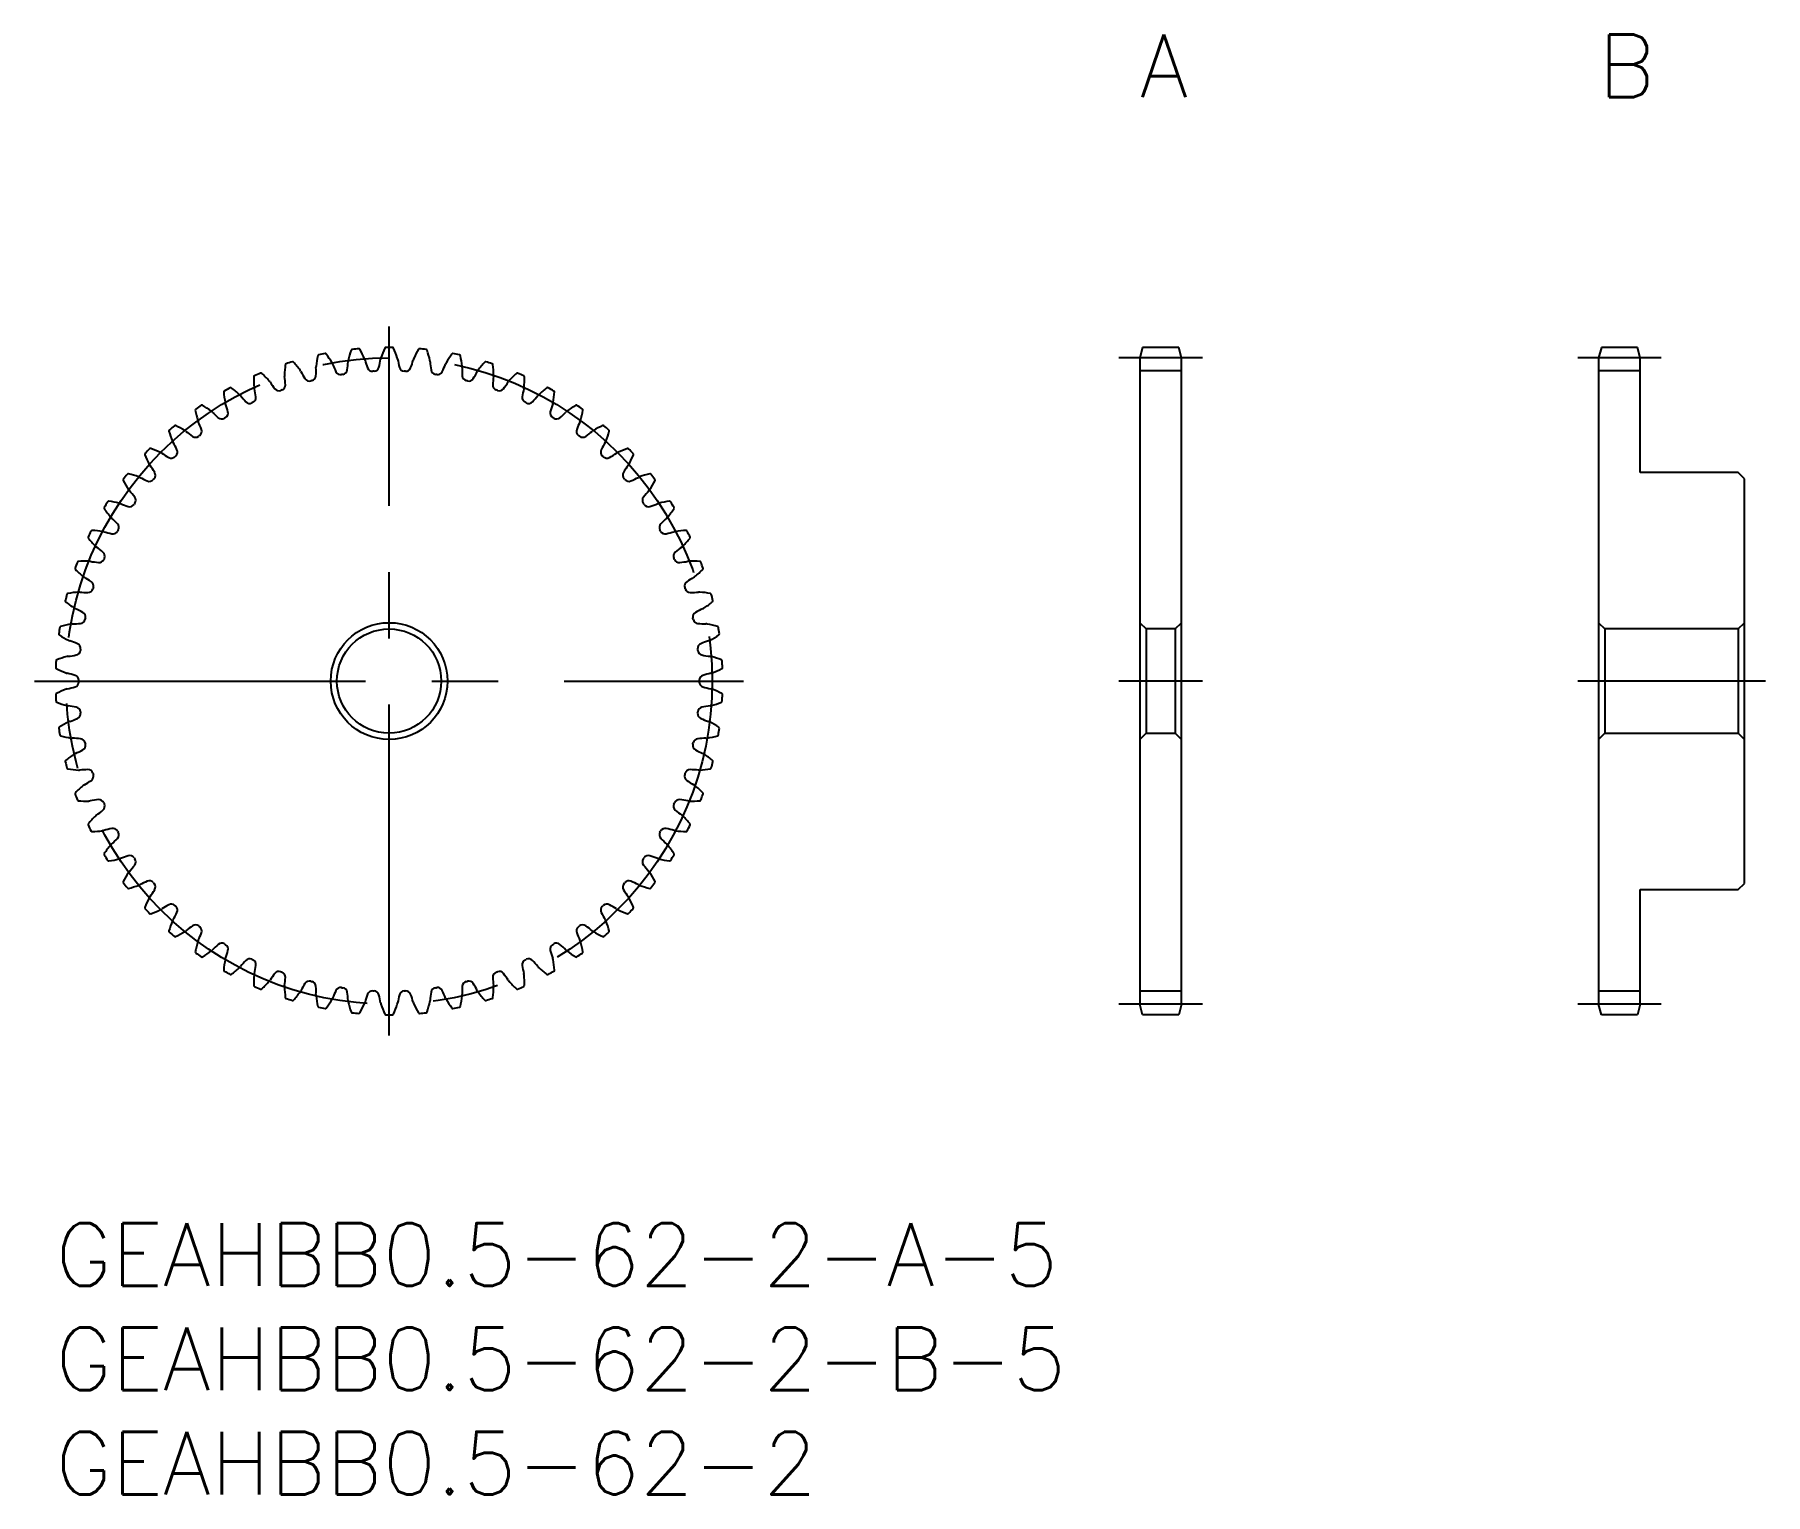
# Model space of a CAD drawing. Extents: x -1 to 82, y -13 to 57.
import ezdxf

# ---------------------------------------------------------------- set-up
doc = ezdxf.new("R2010")
doc.units = 0
doc.header["$LTSCALE"] = 0.5
doc.linetypes.add('CENTER', pattern=[50.8, 31.75, -6.35, 6.35, -6.35])
for name, color, linetype in [('MSM_CENTER', 1, 'CENTER'), ('MSM_CONTINUOUS', 7, 'CONTINUOUS'), ('MSM_PART_NUMBER', 7, 'CONTINUOUS')]:
    doc.layers.add(name, color=color, linetype=linetype)
doc.styles.get("Standard").update_dxf_attribs({"font": 'txt.shx', "height": 3, "bigfont": 'bigfont.shx'})

# ---------------------------------------------------------------- blocks, each defined once
blk = doc.blocks.new('*U2')
at = {"layer": 'MSM_PART_NUMBER'}
blk.add_text('GEAHBB0.5-62-2-A-5', height=3, dxfattribs=at).set_placement((0, -3))
blk = doc.blocks.new('*U4')
at = {"layer": 'MSM_PART_NUMBER'}
blk.add_text('GEAHBB0.5-62-2-B-5', height=3, dxfattribs=at).set_placement((0, -8))
blk = doc.blocks.new('*U5')
at = {"layer": 'MSM_PART_NUMBER'}
blk.add_text('GEAHBB0.5-62-2', height=3, dxfattribs=at).set_placement((0, -13))
blk = doc.blocks.new('*U6')
at = {"layer": 'MSM_PART_NUMBER'}
blk.add_text('A', height=3, dxfattribs=at).set_placement((52, 54))
blk = doc.blocks.new('*U7')
at = {"layer": 'MSM_PART_NUMBER'}
blk.add_text('B', height=3, dxfattribs=at).set_placement((74, 54))

msp = doc.modelspace()

# ---------------------------------------------------------------- linework, layer by layer
at = {"layer": 'MSM_CENTER'}
for p, q in [((16, 9), (16, 43)), ((55, 41.5), (51, 41.5)), ((77, 41.5), (73, 41.5)), ((-1, 26), (33, 26)), ((55, 26), (51, 26)), ((82, 26), (73, 26)), ((55, 10.5), (51, 10.5)), ((77, 10.5), (73, 10.5))]:
    msp.add_line(p, q, dxfattribs=at)
msp.add_circle((16, 26), 15.5, dxfattribs=at)
at = {"layer": 'MSM_CONTINUOUS'}
for p, q in [((52.134, 42), (52, 41.5)), ((52, 41.5), (52, 10.5)), ((53.866, 42), (52.134, 42)), ((54, 41.5), (53.866, 42)), ((74.134, 42), (74, 41.5)), ((74, 41.5), (74, 10.5)), ((75.866, 42), (74.134, 42)), ((76, 41.5), (75.866, 42)), ((54, 40.875), (52, 40.875)), ((54, 10.5), (54, 41.5)), ((76, 40.875), (74, 40.875)), ((76, 36), (76, 41.5)), ((80.7, 36), (76, 36)), ((81, 35.7), (80.7, 36)), ((81, 16.3), (81, 35.7)), ((52, 28.8), (52.3, 28.5)), ((52.3, 28.5), (52.3, 23.5)), ((53.7, 28.5), (52.3, 28.5)), ((53.7, 28.5), (54, 28.8)), ((53.7, 28.5), (53.7, 23.5)), ((74, 28.8), (74.3, 28.5)), ((74.3, 28.5), (74.3, 23.5)), ((80.7, 28.5), (74.3, 28.5)), ((80.7, 28.5), (81, 28.8)), ((80.7, 28.5), (80.7, 23.5)), ((52.3, 23.5), (52, 23.2)), ((52.3, 23.5), (53.7, 23.5)), ((54, 23.2), (53.7, 23.5)), ((74.3, 23.5), (74, 23.2)), ((74.3, 23.5), (80.7, 23.5)), ((81, 23.2), (80.7, 23.5)), ((76, 10.5), (76, 16)), ((76, 16), (80.7, 16)), ((80.7, 16), (81, 16.3)), ((54, 11.125), (52, 11.125)), ((76, 11.125), (74, 11.125)), ((52.134, 10), (52, 10.5)), ((53.866, 10), (52.134, 10)), ((54, 10.5), (53.866, 10)), ((74.134, 10), (74, 10.5)), ((75.866, 10), (74.134, 10)), ((76, 10.5), (75.866, 10))]:
    msp.add_line(p, q, dxfattribs=at)
for radius in [2.8, 2.5]:
    msp.add_circle((16, 26), radius, dxfattribs=at)
for centre, radius, start, end in [((17.625, 40.475), 5.167, 167.40966, 173.06452), ((12.631, 41.59), 0.05, 102.19222, 167.40967), ((16, 26), 16, 101.03359, 102.19222), ((12.947, 41.655), 0.05, 35.81615, 101.03359), ((8.798, 38.661), 5.167, 30.16129, 35.81615), ((19.081, 40.236), 5.167, 161.60321, 167.25806), ((14.226, 41.851), 0.05, 96.38577, 161.60321), ((16, 26), 16, 95.22714, 96.38577), ((14.547, 41.884), 0.05, 30.00969, 95.22714), ((10.116, 39.325), 5.167, 24.35484, 30.00969), ((20.506, 39.851), 5.167, 155.79676, 161.45161), ((15.839, 41.949), 0.05, 90.57932, 155.79676), ((16, 26), 16, 89.42068, 90.57932), ((16.161, 41.949), 0.05, 24.20324, 89.42068), ((11.494, 39.851), 5.167, 18.54839, 24.20324), ((21.884, 39.325), 5.167, 149.99031, 155.64516), ((17.453, 41.884), 0.05, 84.77286, 149.99031), ((16, 26), 16, 83.61423, 84.77286), ((17.774, 41.851), 0.05, 18.39679, 83.61425), ((12.919, 40.236), 5.167, 12.74194, 18.39679), ((23.202, 38.661), 5.167, 144.18385, 149.83871), ((19.053, 41.655), 0.05, 78.96641, 144.18385), ((16, 26), 16, 77.80778, 78.96641), ((19.369, 41.59), 0.05, 12.59034, 77.8078), ((14.375, 40.475), 5.167, 6.93548, 12.59034), ((16, 26), 16, 112.64649, 113.80512), ((9.859, 40.72), 0.05, 47.42905, 112.64649), ((6.397, 36.952), 5.167, 41.77419, 47.42905), ((16.152, 40.565), 5.167, 173.21611, 178.87097), ((11.072, 41.169), 0.05, 107.99867, 173.21613), ((16, 26), 16, 106.84004, 107.99867), ((11.379, 41.266), 0.05, 41.6226, 106.84004), ((7.554, 37.867), 5.167, 35.96774, 41.6226), ((11.401, 40.659), 0.414, 27.05172, 35.96774), ((16.016, 43.019), 4.769, 207.08634, 211.84982), ((7.727, 40.873), 4.769, 357.18244, 1.94592), ((12.907, 41.049), 0.414, 173.06452, 181.98054), ((12.907, 41.049), 0.414, 21.24527, 30.16129), ((17.737, 42.93), 4.769, 201.27989, 206.04336), ((13.677, 40.946), 0.25, 206.04336, 278.83438), ((16, 26), 14.875, 98.58497, 98.83438), ((13.742, 40.956), 0.25, 278.58498, 351.37599), ((9.274, 41.633), 4.769, 351.37599, 356.13947), ((14.446, 41.284), 0.414, 167.25806, 176.17408), ((14.446, 41.284), 0.414, 15.43882, 24.35484), ((19.441, 42.667), 4.769, 195.47344, 200.23691), ((15.201, 41.104), 0.25, 200.23691, 273.02793), ((16, 26), 14.875, 92.77852, 93.02793), ((15.267, 41.107), 0.25, 272.77852, 345.56954), ((10.89, 42.233), 4.769, 345.56954, 350.33302), ((16, 41.363), 0.414, 161.45161, 170.36763), ((16, 41.363), 0.414, 9.63237, 18.54839), ((21.11, 42.233), 4.769, 189.66698, 194.43046), ((16.733, 41.107), 0.25, 194.43046, 267.22148), ((16, 26), 14.875, 86.97207, 87.22148), ((16.799, 41.104), 0.25, 266.97207, 339.76307), ((12.559, 42.667), 4.769, 339.76309, 344.52656), ((17.554, 41.284), 0.414, 155.64516, 164.56118), ((17.554, 41.284), 0.414, 3.82592, 12.74194), ((22.726, 41.633), 4.769, 183.86053, 188.62401), ((18.258, 40.956), 0.25, 188.62402, 261.41503), ((16, 26), 14.875, 81.16562, 81.41503), ((18.323, 40.946), 0.25, 261.16563, 333.95662), ((14.263, 42.93), 4.769, 333.95664, 338.72011), ((19.093, 41.049), 0.414, 149.83871, 158.75473), ((19.093, 41.049), 0.414, 358.01946, 6.93548), ((24.273, 40.873), 4.769, 178.05408, 182.81756), ((15.984, 43.019), 4.769, 328.15018, 332.91366), ((20.599, 40.659), 0.414, 144.03226, 152.94828), ((24.446, 37.867), 5.167, 138.3774, 144.03226), ((20.621, 41.266), 0.05, 73.15996, 138.3774), ((16, 26), 16, 72.00133, 73.15996), ((20.928, 41.169), 0.05, 6.78389, 72.00135), ((15.848, 40.565), 5.167, 1.12903, 6.78389), ((25.603, 36.952), 5.167, 132.57095, 138.22581), ((22.141, 40.72), 0.05, 67.35351, 132.57095), ((16, 26), 16, 66.19488, 67.35351), ((8.119, 39.867), 0.05, 119.61157, 184.82903), ((13.217, 40.298), 5.167, 184.82902, 190.48387), ((16, 26), 16, 118.45294, 119.61157), ((8.401, 40.023), 0.05, 53.2355, 118.45294), ((5.338, 35.924), 5.167, 47.58065, 53.2355), ((14.678, 40.506), 5.167, 179.02256, 184.67742), ((9.562, 40.593), 0.05, 113.80512, 179.02257), ((9.941, 40.118), 0.414, 184.67742, 193.59344), ((4.903, 38.903), 4.769, 8.79535, 13.55882), ((9.941, 40.118), 0.414, 32.85817, 41.77419), ((14.294, 42.933), 4.769, 212.89279, 217.65627), ((10.716, 40.172), 0.25, 217.65627, 290.44729), ((16, 26), 14.875, 110.19787, 110.44729), ((10.778, 40.195), 0.25, 290.19788, 2.98889), ((11.401, 40.659), 0.414, 178.87097, 187.78699), ((6.265, 39.959), 4.769, 2.98889, 7.75237), ((12.177, 40.634), 0.25, 211.84982, 284.64084), ((16, 26), 14.875, 104.39142, 104.64084), ((12.241, 40.65), 0.25, 284.39142, 357.18244), ((19.759, 40.65), 0.25, 182.81757, 255.60858), ((16, 26), 14.875, 75.35916, 75.60858), ((19.823, 40.634), 0.25, 255.35917, 328.15017), ((25.735, 39.959), 4.769, 172.24763, 177.01111), ((21.222, 40.195), 0.25, 177.01112, 249.80213), ((20.599, 40.659), 0.414, 352.21301, 1.12903), ((16, 26), 14.875, 69.55271, 69.80213), ((21.284, 40.172), 0.25, 249.55272, 322.34371), ((17.706, 42.933), 4.769, 322.34373, 327.10721), ((22.059, 40.118), 0.414, 138.22581, 147.14183), ((27.097, 38.903), 4.769, 166.44118, 171.20465), ((22.438, 40.593), 0.05, 0.97744, 66.1949), ((22.059, 40.118), 0.414, 346.40656, 355.32258), ((17.322, 40.506), 5.167, 355.32258, 0.97744), ((26.662, 35.924), 5.167, 126.7645, 132.41935), ((23.599, 40.023), 0.05, 61.54706, 126.7645), ((16, 26), 16, 60.38843, 61.54706), ((18.783, 40.298), 5.167, 349.51613, 355.17098), ((23.881, 39.867), 0.05, 355.17098, 60.38845), ((6.756, 38.998), 0.05, 125.41802, 190.63548), ((16, 26), 16, 124.25939, 125.41802), ((7.021, 39.183), 0.05, 59.04195, 124.25939), ((4.389, 34.795), 5.167, 53.3871, 59.04195), ((8.544, 39.433), 0.414, 190.48387, 199.39989), ((3.654, 37.714), 4.769, 14.6018, 19.36527), ((8.544, 39.433), 0.414, 38.66463, 47.58065), ((12.59, 42.673), 4.769, 218.69924, 223.46272), ((9.309, 39.565), 0.25, 223.46272, 296.25374), ((16, 26), 14.875, 116.00433, 116.25374), ((9.369, 39.594), 0.25, 296.00433, 8.79535), ((22.631, 39.594), 0.25, 171.20467, 243.99567), ((16, 26), 14.875, 63.74626, 63.99567), ((22.691, 39.565), 0.25, 243.74627, 316.53728), ((19.41, 42.673), 4.769, 316.53728, 321.30076), ((23.456, 39.433), 0.414, 132.41935, 141.33537), ((28.346, 37.714), 4.769, 160.63473, 165.3982), ((23.456, 39.433), 0.414, 340.60011, 349.51613), ((27.611, 34.795), 5.167, 120.95805, 126.6129), ((24.979, 39.183), 0.05, 55.74061, 120.95805), ((16, 26), 16, 54.58198, 55.74061), ((25.244, 38.998), 0.05, 349.36453, 54.582), ((16, 26), 16, 130.06585, 131.22448), ((5.734, 38.207), 0.05, 64.8484, 130.06585), ((3.559, 33.575), 5.167, 59.19355, 64.8484), ((11.785, 39.943), 5.167, 190.63547, 196.29032), ((7.223, 38.61), 0.414, 196.29032, 205.20634), ((2.532, 36.405), 4.769, 20.40825, 25.17173), ((7.223, 38.61), 0.414, 44.47108, 53.3871), ((10.92, 42.243), 4.769, 224.50569, 229.26917), ((7.972, 38.818), 0.25, 229.26917, 302.06019), ((16, 26), 14.875, 121.81078, 122.06019), ((8.027, 38.853), 0.25, 301.81078, 14.6018), ((23.973, 38.853), 0.25, 165.39822, 238.18922), ((16, 26), 14.875, 57.93981, 58.18922), ((24.028, 38.818), 0.25, 237.93982, 310.73083), ((21.08, 42.243), 4.769, 310.73083, 315.49431), ((24.777, 38.61), 0.414, 126.6129, 135.52892), ((29.468, 36.405), 4.769, 154.82827, 159.59175), ((24.777, 38.61), 0.414, 334.79366, 343.70968), ((20.215, 39.943), 5.167, 343.70968, 349.36453), ((28.441, 33.575), 5.167, 115.1516, 120.80645), ((26.266, 38.207), 0.05, 49.93415, 115.15161), ((16, 26), 16, 48.77552, 49.93415), ((5.489, 37.997), 0.05, 131.22448, 196.44194), ((10.396, 39.445), 5.167, 196.44192, 202.09677), ((5.993, 37.657), 0.414, 202.09677, 211.01279), ((1.549, 34.989), 4.769, 26.2147, 30.97818), ((5.993, 37.657), 0.414, 50.27753, 59.19355), ((9.303, 41.646), 4.769, 230.31215, 235.07562), ((6.716, 37.94), 0.25, 235.07562, 307.86664), ((16, 26), 14.875, 127.61723, 127.86664), ((6.768, 37.981), 0.25, 307.61723, 20.40825), ((25.232, 37.981), 0.25, 159.59176, 232.38277), ((16, 26), 14.875, 52.13336, 52.38277), ((25.284, 37.94), 0.25, 232.13336, 304.92436), ((22.697, 41.646), 4.769, 304.92438, 309.68785), ((26.007, 37.657), 0.414, 120.80645, 129.72247), ((30.451, 34.989), 4.769, 149.02182, 153.7853), ((26.007, 37.657), 0.414, 328.98721, 337.90323), ((21.604, 39.445), 5.167, 337.90323, 343.55808), ((26.511, 37.997), 0.05, 343.55808, 48.77555), ((4.329, 36.872), 0.05, 137.03093, 202.24839), ((9.065, 38.809), 5.167, 202.24837, 207.90323), ((16, 26), 16, 135.8723, 137.03093), ((4.551, 37.105), 0.05, 70.65486, 135.8723), ((2.856, 32.278), 5.167, 65, 70.65486), ((4.865, 36.585), 0.414, 56.08398, 65), ((7.755, 40.888), 4.769, 236.1186, 240.88207), ((5.556, 36.94), 0.25, 240.88207, 313.67309), ((16, 26), 14.875, 133.42368, 133.67309), ((5.603, 36.985), 0.25, 313.42368, 26.2147), ((26.397, 36.985), 0.25, 153.78531, 226.57632), ((16, 26), 14.875, 46.32691, 46.57632), ((26.444, 36.94), 0.25, 226.32691, 299.11791), ((24.245, 40.888), 4.769, 299.11793, 303.8814), ((27.135, 36.585), 0.414, 115, 123.91602), ((29.144, 32.278), 5.167, 109.34514, 115), ((27.449, 37.105), 0.05, 44.1277, 109.34515), ((16, 26), 16, 42.96907, 44.1277), ((22.935, 38.809), 5.167, 332.09677, 337.75163), ((27.671, 36.872), 0.05, 337.75163, 42.9691), ((16, 26), 16, 141.67875, 142.83738), ((3.486, 35.89), 0.05, 76.46131, 141.67875), ((2.289, 30.916), 5.167, 70.80645, 76.46131), ((3.851, 35.404), 0.414, 61.89043, 70.80645), ((6.291, 39.977), 4.769, 241.92505, 246.68853), ((4.865, 36.585), 0.414, 207.90323, 216.81925), ((0.714, 33.481), 4.769, 32.02115, 36.78463), ((16, 26), 14.875, 139.23013, 139.47955), ((4.545, 35.877), 0.25, 319.23013, 32.02115), ((27.455, 35.877), 0.25, 147.97886, 220.76987), ((31.286, 33.481), 4.769, 143.21537, 147.97885), ((16, 26), 14.875, 40.52045, 40.76987), ((27.135, 36.585), 0.414, 323.18075, 332.09677), ((25.709, 39.977), 4.769, 293.31147, 298.07495), ((28.149, 35.404), 0.414, 109.19355, 118.10957), ((29.711, 30.916), 5.167, 103.53869, 109.19355), ((28.514, 35.89), 0.05, 38.32125, 103.5387), ((16, 26), 16, 37.16262, 38.32125), ((3.289, 35.635), 0.05, 142.83738, 208.05484), ((7.805, 38.042), 5.167, 208.05482, 213.70968), ((3.851, 35.404), 0.414, 213.70968, 222.6257), ((0.035, 31.896), 4.769, 37.8276, 42.59108), ((4.502, 35.827), 0.25, 246.68853, 319.47955), ((27.498, 35.827), 0.25, 220.52046, 293.31147), ((31.965, 31.896), 4.769, 137.40892, 142.1724), ((28.149, 35.404), 0.414, 317.3743, 326.29032), ((24.195, 38.042), 5.167, 326.29032, 331.94518), ((28.711, 35.635), 0.05, 331.94518, 37.16264), ((2.38, 34.3), 0.05, 148.64383, 213.86125), ((16, 26), 16, 147.4852, 148.64383), ((6.628, 37.151), 5.167, 213.86127, 219.51613), ((2.55, 34.573), 0.05, 82.26776, 147.48521), ((1.862, 29.503), 5.167, 76.6129, 82.26776), ((2.962, 34.127), 0.414, 67.69688, 76.6129), ((4.927, 38.923), 4.769, 247.7315, 252.49498), ((3.567, 34.613), 0.25, 252.49498, 325.286), ((16, 26), 14.875, 145.03658, 145.286), ((3.605, 34.667), 0.25, 325.03658, 37.8276), ((28.395, 34.667), 0.25, 142.17241, 214.96342), ((16, 26), 14.875, 34.714, 34.96342), ((28.433, 34.613), 0.25, 214.71401, 287.505), ((27.073, 38.923), 4.769, 287.50502, 292.2685), ((29.038, 34.127), 0.414, 103.3871, 112.30312), ((30.138, 29.503), 5.167, 97.73224, 103.3871), ((25.372, 37.151), 5.167, 320.48387, 326.13873), ((29.45, 34.573), 0.05, 32.5148, 97.73224), ((16, 26), 16, 31.35617, 32.5148), ((29.62, 34.3), 0.05, 326.13873, 31.35619), ((1.752, 33.169), 0.05, 88.07421, 153.29166), ((1.58, 28.055), 5.167, 82.41935, 88.07421), ((2.962, 34.127), 0.414, 219.51613, 228.43215), ((-0.479, 30.25), 4.769, 43.63406, 48.39753), ((2.792, 33.369), 0.25, 330.84303, 43.63406), ((16, 26), 14.875, 150.84303, 151.09245), ((29.208, 33.369), 0.25, 136.36595, 209.15697), ((16, 26), 14.875, 28.90755, 29.15697), ((32.479, 30.25), 4.769, 131.60247, 136.36594), ((29.038, 34.127), 0.414, 311.56785, 320.48387), ((30.42, 28.055), 5.167, 91.92579, 97.58065), ((30.248, 33.169), 0.05, 26.70835, 91.9258), ((1.61, 32.879), 0.05, 154.45028, 219.66775), ((16, 26), 16, 153.29165, 154.45028), ((5.548, 36.145), 5.167, 219.66773, 225.32258), ((2.207, 32.766), 0.414, 225.32258, 234.2386), ((-0.825, 28.561), 4.769, 49.44051, 54.20398), ((2.207, 32.766), 0.414, 73.50333, 82.41935), ((3.676, 37.737), 4.769, 253.53795, 258.30143), ((2.76, 33.311), 0.25, 258.30143, 331.09245), ((29.24, 33.311), 0.25, 208.90756, 281.69857), ((28.324, 37.737), 4.769, 281.69857, 286.46205), ((29.793, 32.766), 0.414, 97.58065, 106.49667), ((32.825, 28.561), 4.769, 125.79602, 130.55949), ((29.793, 32.766), 0.414, 305.7614, 314.67742), ((26.452, 36.145), 5.167, 314.67742, 320.33227), ((16, 26), 16, 25.54972, 26.70835), ((30.39, 32.879), 0.05, 320.33227, 25.54974), ((16, 26), 16, 159.0981, 160.25673), ((1.1, 31.69), 0.05, 93.88066, 159.09809), ((1.446, 26.586), 5.167, 88.22581, 93.88066), ((1.593, 31.336), 0.414, 79.30979, 88.22581), ((2.552, 36.43), 4.769, 259.3444, 264.10788), ((2.088, 31.934), 0.25, 264.10788, 336.8989), ((2.114, 31.995), 0.25, 336.64949, 49.44051), ((16, 26), 14.875, 156.64949, 156.8989), ((29.886, 31.995), 0.25, 130.55949, 203.35051), ((16, 26), 14.875, 23.1011, 23.35051), ((29.912, 31.934), 0.25, 203.1011, 275.89212), ((29.448, 36.43), 4.769, 275.89212, 280.6556), ((30.407, 31.336), 0.414, 91.77419, 100.69021), ((30.554, 26.586), 5.167, 86.11934, 91.77419), ((30.9, 31.69), 0.05, 20.9019, 86.11934), ((16, 26), 16, 19.74327, 20.9019), ((0.988, 31.388), 0.05, 160.25673, 225.47416), ((4.576, 35.036), 5.167, 225.47418, 231.12903), ((1.593, 31.336), 0.414, 231.12903, 240.04505), ((-0.998, 26.846), 4.769, 55.24696, 60.01044), ((1.579, 30.559), 0.25, 342.45594, 55.24696), ((30.421, 30.559), 0.25, 124.75303, 197.54406), ((32.998, 26.846), 4.769, 119.98956, 124.75304), ((30.407, 31.336), 0.414, 299.95495, 308.87097), ((27.424, 35.036), 5.167, 308.87097, 314.52582), ((31.012, 31.388), 0.05, 314.52582, 19.74328), ((16, 26), 16, 164.90456, 166.06319), ((0.6, 30.154), 0.05, 99.68711, 164.90454), ((1.461, 25.11), 5.167, 94.03226, 99.68711), ((1.127, 29.851), 0.414, 85.11624, 94.03226), ((1.566, 35.016), 4.769, 265.15085, 269.91433), ((1.559, 30.496), 0.25, 269.91433, 342.70535), ((16, 26), 14.875, 162.45594, 162.70535), ((16, 26), 14.875, 17.29465, 17.54406), ((30.441, 30.496), 0.25, 197.29465, 270.08567), ((30.434, 35.016), 4.769, 270.08567, 274.84915), ((30.873, 29.851), 0.414, 85.96774, 94.88376), ((30.539, 25.11), 5.167, 80.31289, 85.96774), ((31.4, 30.154), 0.05, 15.09544, 80.31289), ((16, 26), 16, 13.93681, 15.09544), ((0.52, 29.842), 0.05, 166.06319, 231.28064), ((3.72, 33.834), 5.167, 231.28063, 236.93548), ((1.127, 29.851), 0.414, 236.93548, 245.8515), ((-0.996, 25.122), 4.769, 61.05341, 65.81689), ((1.191, 29.077), 0.25, 348.26239, 61.05341), ((30.809, 29.077), 0.25, 118.94658, 191.73761), ((32.996, 25.122), 4.769, 114.18311, 118.94659), ((30.873, 29.851), 0.414, 294.1485, 303.06452), ((28.28, 33.834), 5.167, 303.06452, 308.71937), ((31.48, 29.842), 0.05, 308.71937, 13.93683), ((0.21, 28.256), 0.05, 171.86964, 237.08709), ((16, 26), 16, 170.71101, 171.86964), ((0.259, 28.575), 0.05, 105.49357, 170.71101), ((1.626, 23.644), 5.167, 99.83871, 105.49357), ((0.814, 28.326), 0.414, 90.92269, 99.83871), ((0.728, 33.509), 4.769, 270.95731, 275.72078), ((1.178, 29.012), 0.25, 275.72078, 348.5118), ((16, 26), 14.875, 168.26239, 168.5118), ((16, 26), 14.875, 11.4882, 11.73761), ((30.822, 29.012), 0.25, 191.4882, 264.27922), ((31.272, 33.509), 4.769, 264.27922, 269.04269), ((31.186, 28.326), 0.414, 80.16129, 89.07731), ((30.374, 23.644), 5.167, 74.50643, 80.16129), ((31.741, 28.575), 0.05, 9.28899, 74.50643), ((16, 26), 16, 8.13036, 9.28899), ((31.79, 28.256), 0.05, 302.91292, 8.13037), ((2.991, 32.551), 5.167, 237.08708, 242.74194), ((0.814, 28.326), 0.414, 242.74194, 251.65796), ((-0.82, 23.407), 4.769, 66.85986, 71.62334), ((0.949, 27.497), 0.25, 281.52723, 354.31826), ((0.956, 27.563), 0.25, 354.06884, 66.85986), ((16, 26), 14.875, 174.06884, 174.31826), ((31.044, 27.563), 0.25, 113.14014, 185.93116), ((16, 26), 14.875, 5.68174, 5.93116), ((31.051, 27.497), 0.25, 185.68174, 258.47277), ((32.82, 23.407), 4.769, 108.37666, 113.14014), ((31.186, 28.326), 0.414, 288.34204, 297.25806), ((29.009, 32.551), 5.167, 297.25806, 302.91292), ((16, 26), 16, 176.51746, 177.67609), ((0.063, 26.647), 0.05, 177.67609, 242.89353), ((0.079, 26.969), 0.05, 111.30002, 176.51746), ((2.395, 31.201), 5.167, 242.89353, 248.54839), ((1.938, 22.202), 5.167, 105.64516, 111.30002), ((0.656, 26.778), 0.414, 96.72914, 105.64516), ((0.046, 31.925), 4.769, 276.76376, 281.52723), ((31.954, 31.925), 4.769, 258.47277, 263.23624), ((31.344, 26.778), 0.414, 74.35484, 83.27086), ((30.062, 22.202), 5.167, 68.69998, 74.35484), ((29.605, 31.201), 5.167, 291.45161, 297.10647), ((31.921, 26.969), 0.05, 3.48254, 68.69998), ((31.937, 26.647), 0.05, 297.10647, 2.32392), ((16, 26), 16, 2.32391, 3.48254), ((0.656, 26.778), 0.414, 248.54839, 257.46441), ((-0.471, 21.719), 4.769, 72.66631, 77.42979), ((0.875, 26.033), 0.25, 359.87529, 72.66631), ((0.875, 25.967), 0.25, 287.33369, 0.12471), ((16, 26), 14.875, 179.87529, 180.12471), ((31.125, 26.033), 0.25, 107.33368, 180.12471), ((16, 26), 14.875, 359.87529, 0.12471), ((31.125, 25.967), 0.25, 179.87529, 252.66629), ((32.471, 21.719), 4.769, 102.57021, 107.33369), ((31.344, 26.778), 0.414, 282.53559, 291.45161), ((0.063, 25.353), 0.05, 117.10647, 182.32391), ((16, 26), 16, 182.32391, 183.48254), ((0.079, 25.031), 0.05, 183.48254, 248.69998), ((2.395, 20.799), 5.167, 111.45161, 117.10647), ((1.938, 29.798), 5.167, 248.69998, 254.35484), ((0.656, 25.222), 0.414, 102.53559, 111.45161), ((-0.471, 30.281), 4.769, 282.57021, 287.33369), ((32.471, 30.281), 4.769, 252.66631, 257.42979), ((31.344, 25.222), 0.414, 68.54839, 77.46441), ((30.062, 29.798), 5.167, 285.64516, 291.30002), ((29.605, 20.799), 5.167, 62.89353, 68.54839), ((31.921, 25.031), 0.05, 291.30002, 356.51747), ((31.937, 25.353), 0.05, 357.67609, 62.89353), ((16, 26), 16, 356.51746, 357.67609), ((0.656, 25.222), 0.414, 254.35484, 263.27086), ((0.046, 20.075), 4.769, 78.47277, 83.23624), ((-0.82, 28.593), 4.769, 288.37666, 293.14014), ((0.949, 24.503), 0.25, 5.68174, 78.47277), ((0.956, 24.437), 0.25, 293.14014, 5.93116), ((16, 26), 14.875, 185.68174, 185.93116), ((31.044, 24.437), 0.25, 174.06884, 246.85986), ((16, 26), 14.875, 354.06884, 354.31826), ((31.051, 24.503), 0.25, 101.52723, 174.31826), ((32.82, 28.593), 4.769, 246.85986, 251.62334), ((31.954, 20.075), 4.769, 96.76376, 101.52723), ((31.344, 25.222), 0.414, 276.72914, 285.64516), ((0.21, 23.744), 0.05, 122.91292, 188.13036), ((16, 26), 16, 188.13036, 189.28899), ((2.991, 19.449), 5.167, 117.25806, 122.91292), ((0.259, 23.425), 0.05, 189.28899, 254.50643), ((1.626, 28.356), 5.167, 254.50643, 260.16129), ((0.814, 23.674), 0.414, 108.34204, 117.25806), ((0.814, 23.674), 0.414, 260.16129, 269.07731), ((0.728, 18.491), 4.769, 84.27922, 89.04269), ((31.272, 18.491), 4.769, 90.95731, 95.72078), ((31.186, 23.674), 0.414, 270.92269, 279.83871), ((30.374, 28.356), 5.167, 279.83871, 285.49357), ((31.186, 23.674), 0.414, 62.74194, 71.65796), ((29.009, 19.449), 5.167, 57.08708, 62.74194), ((31.741, 23.425), 0.05, 285.49357, 350.71102), ((16, 26), 16, 350.71101, 351.86964), ((31.79, 23.744), 0.05, 351.86964, 57.08708), ((3.72, 18.166), 5.167, 123.06452, 128.71937), ((1.127, 22.149), 0.414, 114.1485, 123.06452), ((-0.996, 26.878), 4.769, 294.18311, 298.94659), ((1.178, 22.988), 0.25, 11.4882, 84.27922), ((1.191, 22.923), 0.25, 298.94659, 11.73761), ((16, 26), 14.875, 191.4882, 191.73761), ((30.809, 22.923), 0.25, 168.26239, 241.05341), ((16, 26), 14.875, 348.26239, 348.5118), ((30.822, 22.988), 0.25, 95.72079, 168.5118), ((32.996, 26.878), 4.769, 241.05341, 245.81689), ((30.873, 22.149), 0.414, 56.93548, 65.8515), ((28.28, 18.166), 5.167, 51.28063, 56.93548), ((0.52, 22.158), 0.05, 128.71937, 193.93681), ((16, 26), 16, 193.93681, 195.09544), ((0.6, 21.846), 0.05, 195.09544, 260.31289), ((1.461, 26.89), 5.167, 260.31289, 265.96774), ((1.127, 22.149), 0.414, 265.96774, 274.88376), ((1.566, 16.984), 4.769, 90.08567, 94.84915), ((1.559, 21.504), 0.25, 17.29465, 90.08567), ((30.441, 21.504), 0.25, 89.91434, 162.70535), ((30.434, 16.984), 4.769, 85.15085, 89.91433), ((30.873, 22.149), 0.414, 265.11624, 274.03226), ((30.539, 26.89), 5.167, 274.03226, 279.68711), ((31.4, 21.846), 0.05, 279.68711, 344.90457), ((16, 26), 16, 344.90456, 346.06319), ((31.48, 22.158), 0.05, 346.06319, 51.28063), ((4.576, 16.964), 5.167, 128.87097, 134.52582), ((1.593, 20.664), 0.414, 119.95495, 128.87097), ((-0.998, 25.154), 4.769, 299.98956, 304.75304), ((1.579, 21.441), 0.25, 304.75304, 17.54406), ((16, 26), 14.875, 197.29465, 197.54406), ((30.421, 21.441), 0.25, 162.45594, 235.24694), ((16, 26), 14.875, 342.45594, 342.70535), ((32.998, 25.154), 4.769, 235.24696, 240.01044), ((30.407, 20.664), 0.414, 51.12903, 60.04505), ((27.424, 16.964), 5.167, 45.47418, 51.12903), ((0.988, 20.612), 0.05, 134.52582, 199.74327), ((16, 26), 16, 199.74327, 200.9019), ((1.1, 20.31), 0.05, 200.9019, 266.11933), ((1.446, 25.414), 5.167, 266.11934, 271.77419), ((1.593, 20.664), 0.414, 271.77419, 280.69021), ((2.552, 15.57), 4.769, 95.89212, 100.6556), ((2.088, 20.066), 0.25, 23.1011, 95.89212), ((2.114, 20.005), 0.25, 310.55949, 23.35051), ((16, 26), 14.875, 203.1011, 203.35051), ((29.886, 20.005), 0.25, 156.64949, 229.44049), ((16, 26), 14.875, 336.64949, 336.8989), ((29.912, 20.066), 0.25, 84.10788, 156.8989), ((29.448, 15.57), 4.769, 79.3444, 84.10788), ((30.407, 20.664), 0.414, 259.30979, 268.22581), ((30.554, 25.414), 5.167, 268.22581, 273.88066), ((30.9, 20.31), 0.05, 273.88066, 339.09812), ((16, 26), 16, 339.0981, 340.25673), ((31.012, 20.612), 0.05, 340.25673, 45.47418), ((1.61, 19.121), 0.05, 140.33227, 205.54972), ((16, 26), 16, 205.54972, 206.70835), ((5.548, 15.855), 5.167, 134.67742, 140.33227), ((2.207, 19.234), 0.414, 125.7614, 134.67742), ((-0.825, 23.439), 4.769, 305.79602, 310.55949), ((32.825, 23.439), 4.769, 229.44051, 234.20398), ((29.793, 19.234), 0.414, 45.32258, 54.2386), ((26.452, 15.855), 5.167, 39.66773, 45.32258), ((16, 26), 16, 333.29165, 334.45028), ((30.39, 19.121), 0.05, 334.45028, 39.66773), ((1.752, 18.831), 0.05, 206.70835, 271.92578), ((1.58, 23.945), 5.167, 271.92579, 277.58065), ((2.207, 19.234), 0.414, 277.58065, 286.49667), ((3.676, 14.263), 4.769, 101.69857, 106.46205), ((-0.479, 21.75), 4.769, 311.60247, 316.36594), ((2.76, 18.689), 0.25, 28.90755, 101.69857), ((2.792, 18.631), 0.25, 316.36594, 29.15697), ((16, 26), 14.875, 208.90755, 209.15697), ((29.208, 18.631), 0.25, 150.84303, 223.63406), ((16, 26), 14.875, 330.84303, 331.09245), ((29.24, 18.689), 0.25, 78.30143, 151.09245), ((32.479, 21.75), 4.769, 223.63406, 228.39753), ((28.324, 14.263), 4.769, 73.53795, 78.30143), ((29.793, 19.234), 0.414, 253.50333, 262.41935), ((30.42, 23.945), 5.167, 262.41935, 268.07421), ((30.248, 18.831), 0.05, 268.07421, 333.29166), ((2.38, 17.7), 0.05, 146.13873, 211.35617), ((16, 26), 16, 211.35617, 212.5148), ((6.628, 14.849), 5.167, 140.48387, 146.13873), ((1.862, 22.497), 5.167, 277.73224, 283.3871), ((2.962, 17.873), 0.414, 131.56785, 140.48387), ((2.962, 17.873), 0.414, 283.3871, 292.30312), ((4.927, 13.077), 4.769, 107.50502, 112.2685), ((3.567, 17.387), 0.25, 34.714, 107.50502), ((16, 26), 14.875, 214.714, 214.96342), ((3.605, 17.333), 0.25, 322.1724, 34.96342), ((28.395, 17.333), 0.25, 145.03658, 217.8276), ((16, 26), 14.875, 325.03658, 325.286), ((28.433, 17.387), 0.25, 72.49498, 145.286), ((27.073, 13.077), 4.769, 67.7315, 72.49498), ((29.038, 17.873), 0.414, 247.69688, 256.6129), ((30.138, 22.497), 5.167, 256.6129, 262.26776), ((29.038, 17.873), 0.414, 39.51613, 48.43215), ((25.372, 14.849), 5.167, 33.86127, 39.51613), ((16, 26), 16, 327.4852, 328.64383), ((29.62, 17.7), 0.05, 328.64383, 33.86128), ((2.55, 17.427), 0.05, 212.5148, 277.73223), ((7.805, 13.958), 5.167, 146.29032, 151.94518), ((3.851, 16.596), 0.414, 137.3743, 146.29032), ((0.035, 20.104), 4.769, 317.40892, 322.1724), ((31.965, 20.104), 4.769, 217.8276, 222.59108), ((28.149, 16.596), 0.414, 33.70968, 42.6257), ((24.195, 13.958), 5.167, 28.05482, 33.70968), ((29.45, 17.427), 0.05, 262.26776, 327.48521), ((3.289, 16.365), 0.05, 151.94518, 217.16261), ((16, 26), 16, 217.16262, 218.32125), ((3.486, 16.11), 0.05, 218.32125, 283.5387), ((2.289, 21.084), 5.167, 283.53869, 289.19355), ((3.851, 16.596), 0.414, 289.19355, 298.10957), ((6.291, 12.023), 4.769, 113.31147, 118.07495), ((4.502, 16.173), 0.25, 40.52045, 113.31147), ((0.714, 18.519), 4.769, 323.21537, 327.97885), ((16, 26), 14.875, 220.52045, 220.76987), ((4.545, 16.123), 0.25, 327.97885, 40.76987), ((27.455, 16.123), 0.25, 139.23013, 212.02113), ((31.286, 18.519), 4.769, 212.02115, 216.78463), ((16, 26), 14.875, 319.23013, 319.47955), ((27.498, 16.173), 0.25, 66.68853, 139.47955), ((25.709, 12.023), 4.769, 61.92505, 66.68853), ((28.149, 16.596), 0.414, 241.89043, 250.80645), ((29.711, 21.084), 5.167, 250.80645, 256.46131), ((28.514, 16.11), 0.05, 256.46131, 321.67876), ((16, 26), 16, 321.67875, 322.83738), ((28.711, 16.365), 0.05, 322.83738, 28.05483), ((4.329, 15.128), 0.05, 157.75163, 222.96908), ((9.065, 13.191), 5.167, 152.09677, 157.75163), ((16, 26), 16, 222.96907, 224.1277), ((4.865, 15.415), 0.414, 143.18075, 152.09677), ((2.856, 19.722), 5.167, 289.34514, 295), ((4.865, 15.415), 0.414, 295, 303.91602), ((7.755, 11.112), 4.769, 119.11793, 123.8814), ((5.556, 15.06), 0.25, 46.32691, 119.11793), ((16, 26), 14.875, 226.32691, 226.57632), ((5.603, 15.015), 0.25, 333.7853, 46.57632), ((26.397, 15.015), 0.25, 133.42368, 206.21468), ((16, 26), 14.875, 313.42368, 313.67309), ((26.444, 15.06), 0.25, 60.88207, 133.67309), ((24.245, 11.112), 4.769, 56.1186, 60.88207), ((27.135, 15.415), 0.414, 236.08398, 245), ((29.144, 19.722), 5.167, 245, 250.65486), ((27.135, 15.415), 0.414, 27.90323, 36.81925), ((16, 26), 16, 315.8723, 317.03093), ((22.935, 13.191), 5.167, 22.24837, 27.90323), ((27.671, 15.128), 0.05, 317.03093, 22.24837), ((4.551, 14.895), 0.05, 224.1277, 289.34513), ((10.396, 12.555), 5.167, 157.90323, 163.55808), ((5.993, 14.343), 0.414, 148.98721, 157.90323), ((1.549, 17.011), 4.769, 329.02182, 333.7853), ((9.303, 10.354), 4.769, 124.92438, 129.68785), ((6.716, 14.06), 0.25, 52.13336, 124.92438), ((16, 26), 14.875, 232.13336, 232.38277), ((6.768, 14.019), 0.25, 339.59175, 52.38277), ((25.232, 14.019), 0.25, 127.61723, 200.40825), ((16, 26), 14.875, 307.61723, 307.86664), ((25.284, 14.06), 0.25, 55.07562, 127.86664), ((22.697, 10.354), 4.769, 50.31215, 55.07562), ((30.451, 17.011), 4.769, 206.2147, 210.97818), ((26.007, 14.343), 0.414, 22.09677, 31.01279), ((21.604, 12.555), 5.167, 16.44192, 22.09677), ((27.449, 14.895), 0.05, 250.65486, 315.87231), ((5.489, 14.003), 0.05, 163.55808, 228.77553), ((16, 26), 16, 228.77552, 229.93415), ((5.734, 13.793), 0.05, 229.93415, 295.1516), ((3.559, 18.425), 5.167, 295.1516, 300.80645), ((5.993, 14.343), 0.414, 300.80645, 309.72247), ((11.785, 12.057), 5.167, 163.70968, 169.36453), ((7.223, 13.39), 0.414, 154.79366, 163.70968), ((2.532, 15.595), 4.769, 334.82827, 339.59175), ((10.92, 9.757), 4.769, 130.73083, 135.49431), ((7.972, 13.182), 0.25, 57.93981, 130.73081), ((16, 26), 14.875, 237.93981, 238.18922), ((8.027, 13.147), 0.25, 345.39821, 58.18922), ((23.973, 13.147), 0.25, 121.81078, 194.6018), ((16, 26), 14.875, 301.81078, 302.06019), ((24.028, 13.182), 0.25, 49.26917, 122.06019), ((21.08, 9.757), 4.769, 44.50569, 49.26917), ((29.468, 15.595), 4.769, 200.40825, 205.17173), ((24.777, 13.39), 0.414, 16.29032, 25.20634), ((20.215, 12.057), 5.167, 10.63547, 16.29032), ((26.007, 14.343), 0.414, 230.27753, 239.19355), ((28.441, 18.425), 5.167, 239.19355, 244.8484), ((26.266, 13.793), 0.05, 244.8484, 310.06586), ((16, 26), 16, 310.06585, 311.22448), ((26.511, 14.003), 0.05, 311.22448, 16.44193), ((6.756, 13.002), 0.05, 169.36453, 234.58198), ((16, 26), 16, 234.58198, 235.74061), ((7.021, 12.817), 0.05, 235.74061, 300.95805), ((4.389, 17.205), 5.167, 300.95805, 306.6129), ((7.223, 13.39), 0.414, 306.6129, 315.52892), ((13.217, 11.702), 5.167, 169.51613, 175.17098), ((8.544, 12.567), 0.414, 160.60011, 169.51613), ((3.654, 14.286), 4.769, 340.63473, 345.3982), ((12.59, 9.327), 4.769, 136.53728, 141.30076), ((9.309, 12.435), 0.25, 63.74626, 136.53726), ((16, 26), 14.875, 243.74626, 243.99567), ((9.369, 12.406), 0.25, 351.20466, 63.99567), ((22.631, 12.406), 0.25, 116.00433, 188.79535), ((16, 26), 14.875, 296.00433, 296.25374), ((22.691, 12.435), 0.25, 43.46272, 116.25374), ((19.41, 9.327), 4.769, 38.69924, 43.46272), ((28.346, 14.286), 4.769, 194.6018, 199.36527), ((23.456, 12.567), 0.414, 10.48387, 19.39989), ((18.783, 11.702), 5.167, 4.82902, 10.48387), ((24.777, 13.39), 0.414, 224.47108, 233.3871), ((27.611, 17.205), 5.167, 233.3871, 239.04195), ((24.979, 12.817), 0.05, 239.04195, 304.25941), ((16, 26), 16, 304.25939, 305.41802), ((25.244, 13.002), 0.05, 305.41802, 10.63547), ((8.119, 12.133), 0.05, 175.17098, 240.38843), ((16, 26), 16, 240.38843, 241.54706), ((8.401, 11.977), 0.05, 241.54706, 306.7645), ((5.338, 16.076), 5.167, 306.7645, 312.41935), ((8.544, 12.567), 0.414, 312.41935, 321.33537), ((14.678, 11.494), 5.167, 175.32258, 180.97744), ((9.941, 11.882), 0.414, 166.40656, 175.32258), ((4.903, 13.097), 4.769, 346.44118, 351.20465), ((9.941, 11.882), 0.414, 318.22581, 327.14183), ((14.294, 9.067), 4.769, 142.34373, 147.10721), ((10.716, 11.828), 0.25, 69.55272, 142.34373), ((16, 26), 14.875, 249.55271, 249.80213), ((10.778, 11.805), 0.25, 357.01111, 69.80213), ((6.265, 12.041), 4.769, 352.24763, 357.01111), ((21.222, 11.805), 0.25, 110.19788, 182.98889), ((25.735, 12.041), 4.769, 182.98889, 187.75237), ((16, 26), 14.875, 290.19787, 290.44729), ((21.284, 11.828), 0.25, 37.65627, 110.44729), ((17.706, 9.067), 4.769, 32.89279, 37.65627), ((22.059, 11.882), 0.414, 212.85817, 221.77419), ((27.097, 13.097), 4.769, 188.79535, 193.55882), ((22.059, 11.882), 0.414, 4.67742, 13.59344), ((17.322, 11.494), 5.167, 359.02256, 4.67742), ((23.456, 12.567), 0.414, 218.66463, 227.58065), ((26.662, 16.076), 5.167, 227.58065, 233.2355), ((23.599, 11.977), 0.05, 233.2355, 298.45295), ((16, 26), 16, 298.45294, 299.61157), ((23.881, 12.133), 0.05, 299.61157, 4.82902), ((9.562, 11.407), 0.05, 180.97744, 246.19488), ((16, 26), 16, 246.19488, 247.35351), ((9.859, 11.28), 0.05, 247.35351, 312.57096), ((6.397, 15.048), 5.167, 312.57095, 318.22581), ((11.401, 11.341), 0.414, 172.21301, 181.12903), ((16.152, 11.435), 5.167, 181.12903, 186.78389), ((11.072, 10.831), 0.05, 186.78389, 252.00133), ((7.554, 14.133), 5.167, 318.3774, 324.03226), ((11.401, 11.341), 0.414, 324.03226, 332.94828), ((16.016, 8.981), 4.769, 148.15018, 152.91366), ((12.177, 11.366), 0.25, 75.35916, 148.15018), ((16, 26), 14.875, 255.35916, 255.60858), ((12.241, 11.35), 0.25, 2.81756, 75.60858), ((7.727, 11.127), 4.769, 358.05408, 2.81756), ((12.907, 10.951), 0.414, 178.01946, 186.93548), ((17.625, 11.525), 5.167, 186.93548, 192.59034), ((12.907, 10.951), 0.414, 329.83871, 338.75473), ((17.737, 9.07), 4.769, 153.95664, 158.72011), ((13.677, 11.054), 0.25, 81.16562, 153.95664), ((16, 26), 14.875, 261.16562, 261.41503), ((13.742, 11.044), 0.25, 8.62401, 81.41503), ((9.274, 10.367), 4.769, 3.86053, 8.62401), ((19.441, 9.333), 4.769, 159.76309, 164.52656), ((15.201, 10.896), 0.25, 86.97207, 159.76309), ((16, 26), 14.875, 266.97207, 267.22148), ((15.267, 10.893), 0.25, 14.43047, 87.22148), ((10.89, 9.767), 4.769, 9.66698, 14.43046), ((21.11, 9.767), 4.769, 165.56954, 170.33302), ((16.733, 10.893), 0.25, 92.77853, 165.56954), ((16, 26), 14.875, 272.77852, 273.02793), ((16.799, 10.896), 0.25, 20.23692, 93.02793), ((12.559, 9.333), 4.769, 15.47344, 20.23691), ((22.726, 10.367), 4.769, 171.37599, 176.13947), ((18.258, 11.044), 0.25, 98.58498, 171.37599), ((16, 26), 14.875, 278.58497, 278.83438), ((18.323, 11.054), 0.25, 26.04337, 98.83438), ((14.263, 9.07), 4.769, 21.27989, 26.04336), ((19.093, 10.951), 0.414, 201.24527, 210.16129), ((14.375, 11.525), 5.167, 347.40966, 353.06452), ((24.273, 11.127), 4.769, 177.18244, 181.94592), ((19.093, 10.951), 0.414, 353.06452, 1.98054), ((19.759, 11.35), 0.25, 104.39143, 177.18244), ((16, 26), 14.875, 284.39142, 284.64084), ((19.823, 11.366), 0.25, 31.84982, 104.64084), ((15.984, 8.981), 4.769, 27.08634, 31.84982), ((20.599, 11.341), 0.414, 207.05172, 215.96774), ((24.446, 14.133), 5.167, 215.96774, 221.6226), ((20.928, 10.831), 0.05, 287.99867, 353.21612), ((15.848, 11.435), 5.167, 353.21611, 358.87097), ((20.599, 11.341), 0.414, 358.87097, 7.78699), ((25.603, 15.048), 5.167, 221.77419, 227.42905), ((22.141, 11.28), 0.05, 227.42905, 292.6465), ((16, 26), 16, 292.64649, 293.80512), ((22.438, 11.407), 0.05, 293.80512, 359.02257), ((16, 26), 16, 252.00133, 253.15996), ((11.379, 10.734), 0.05, 253.15996, 318.37741), ((12.631, 10.41), 0.05, 192.59034, 257.80779), ((16, 26), 16, 257.80778, 258.96641), ((12.947, 10.345), 0.05, 258.96641, 324.18385), ((8.798, 13.339), 5.167, 324.18385, 329.83871), ((14.446, 10.716), 0.414, 183.82592, 192.74194), ((19.081, 11.764), 5.167, 192.74194, 198.39679), ((14.226, 10.149), 0.05, 198.39679, 263.61424), ((16, 26), 16, 263.61423, 264.77286), ((14.547, 10.116), 0.05, 264.77286, 329.99031), ((10.116, 12.675), 5.167, 329.99031, 335.64516), ((14.446, 10.716), 0.414, 335.64516, 344.56118), ((16, 10.637), 0.414, 189.63237, 198.54839), ((20.506, 12.149), 5.167, 198.54839, 204.20324), ((15.839, 10.051), 0.05, 204.20324, 269.42068), ((16, 26), 16, 269.42068, 270.57932), ((16.161, 10.051), 0.05, 270.57932, 335.79676), ((11.494, 12.149), 5.167, 335.79676, 341.45161), ((16, 10.637), 0.414, 341.45161, 350.36763), ((17.554, 10.716), 0.414, 195.43882, 204.35484), ((21.884, 12.675), 5.167, 204.35484, 210.00969), ((17.453, 10.116), 0.05, 210.00969, 275.22714), ((16, 26), 16, 275.22714, 276.38577), ((17.774, 10.149), 0.05, 276.38577, 341.60321), ((12.919, 11.764), 5.167, 341.60321, 347.25806), ((17.554, 10.716), 0.414, 347.25806, 356.17408), ((23.202, 13.339), 5.167, 210.16129, 215.81615), ((19.053, 10.345), 0.05, 215.81615, 281.03359), ((16, 26), 16, 281.03359, 282.19222), ((19.369, 10.41), 0.05, 282.19222, 347.40967), ((20.621, 10.734), 0.05, 221.6226, 286.84005), ((16, 26), 16, 286.84004, 287.99867)]:
    msp.add_arc(centre, radius, start, end, dxfattribs=at)

# ---------------------------------------------------------------- block references
for name in ['*U6', '*U7', '*U2', '*U4', '*U5']:
    msp.add_blockref(name, (0, 0), dxfattribs=at)

doc.saveas('drawing.dxf')
